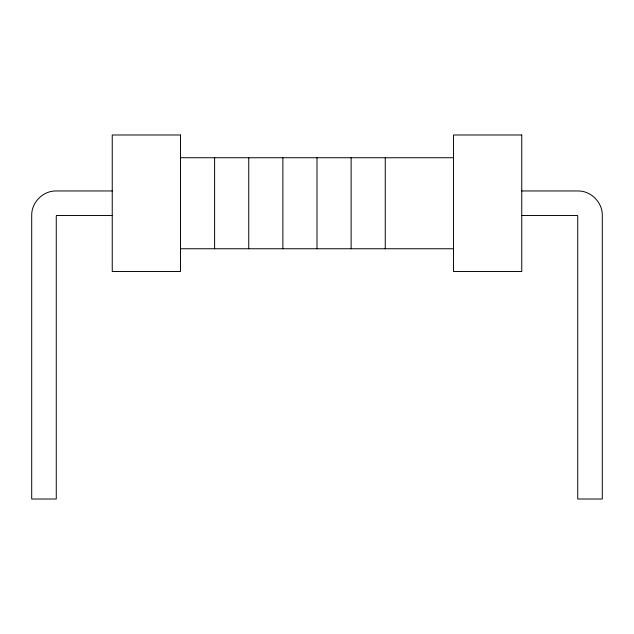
<?xml version="1.0" encoding="UTF-8"?>
<svg xmlns="http://www.w3.org/2000/svg" width="634" height="634" viewBox="0 0 634 634"><rect width="100%" height="100%" fill="white"/><g stroke="black" fill="none" stroke-linecap="round" stroke-linejoin="round"><path stroke-width="0.95" d="M180.492 157.739L453.508 157.739M112.242 190.961L55.871 190.961C43.025 190.866 31.605 202.286 31.7 215.124L31.7 499.013L56.267 499.013L56.267 215.932M521.758 190.961L578.129 190.961C590.975 190.866 602.395 202.286 602.3 215.124L602.3 499.013L577.732 499.013L577.732 215.932M56.672 215.528L112.242 215.528M521.758 215.528L577.328 215.528M180.492 248.75L453.508 248.75M385.25 157.739L385.25 248.75M351.125 157.739L351.125 248.75M317 157.739L317 248.75M282.875 157.739L282.875 248.75M248.75 157.739L248.75 248.75M214.617 157.739L214.617 248.75M180.492 134.987L112.242 134.987L112.242 271.495L180.492 271.495L180.492 134.987M521.758 134.987L453.508 134.987L453.508 271.495L521.758 271.495L521.758 134.987"/></g></svg>
